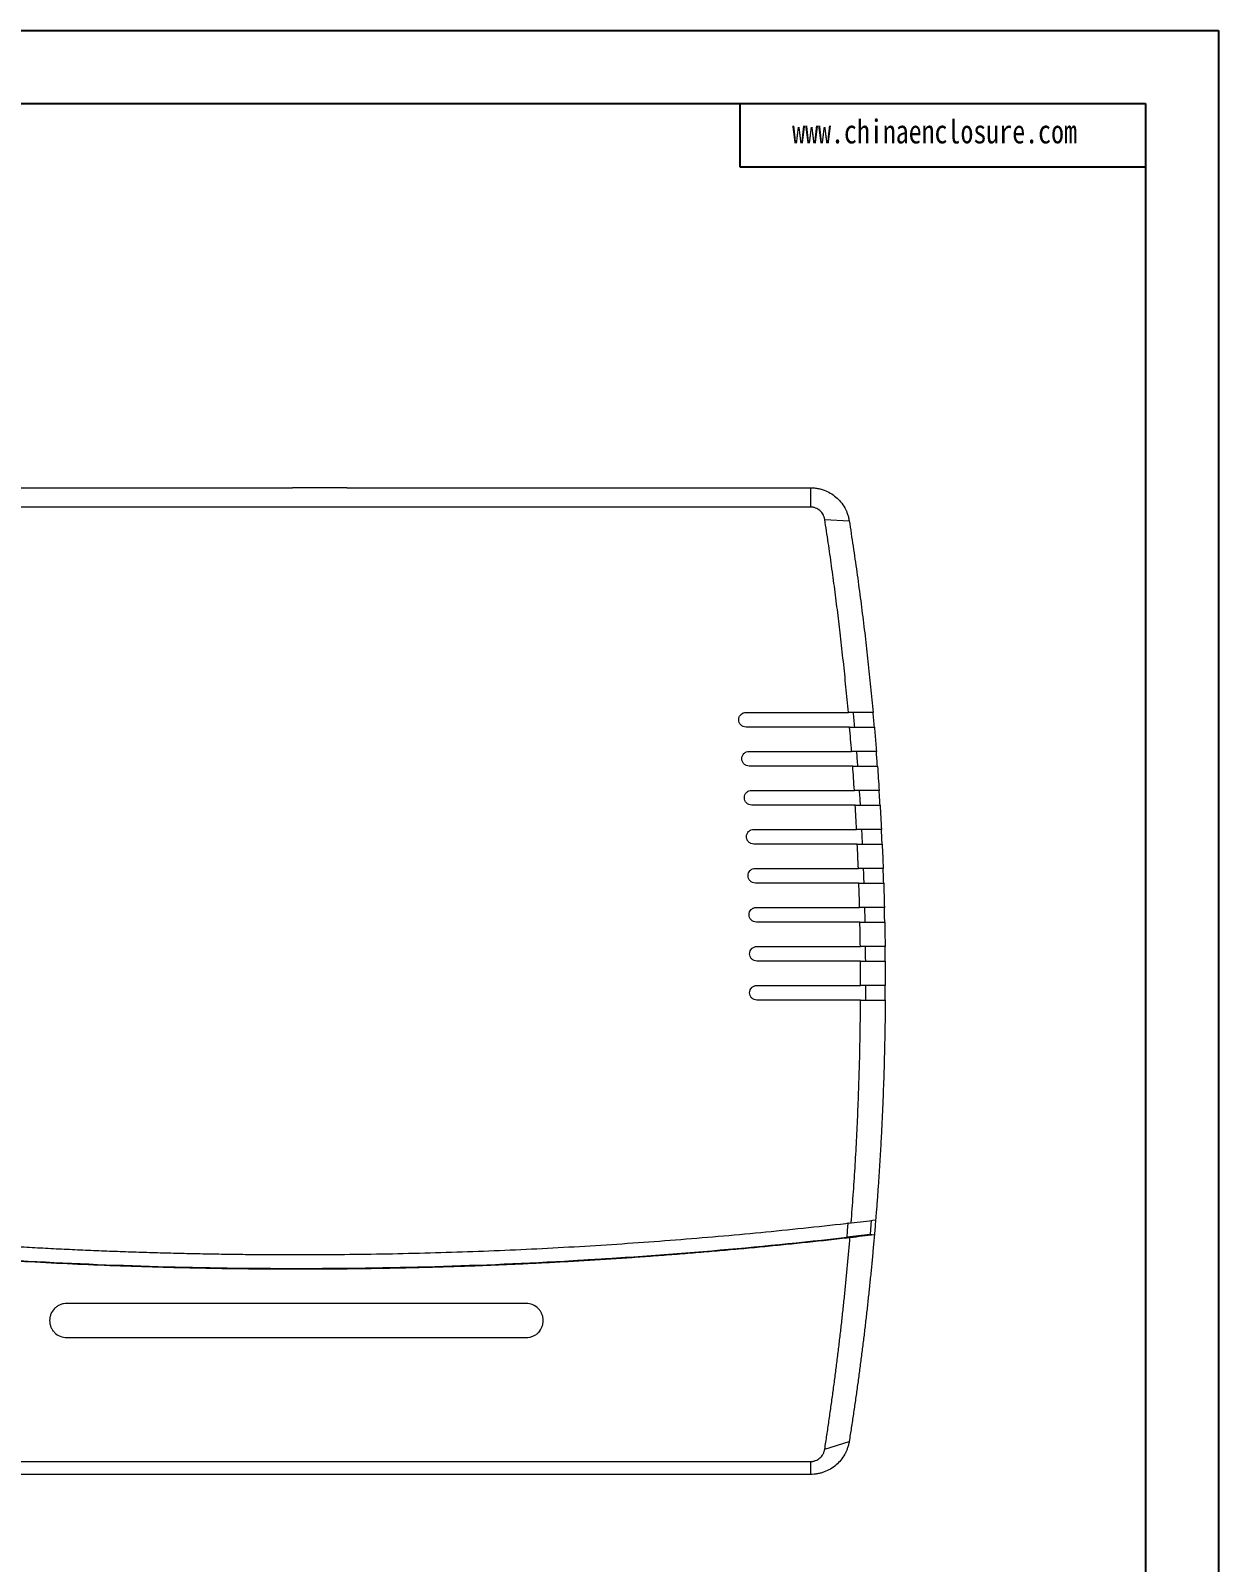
# Model space of a CAD drawing. Header units: inches. Extents: x 2543 to 3458, y 1126 to 1439.
# Drawn here: x 3336.2 to 3457.7, y 1282.5 to 1439.2 of the extents above; entities that cross this region are included whole.
import ezdxf

# ---------------------------------------------------------------- set-up
doc = ezdxf.new("R2010")
doc.units = ezdxf.units.IN
doc.header["$LTSCALE"] = 15
doc.layers.add('文字', color=81, linetype='Continuous')
doc.styles.add('宋体', font='', dxfattribs={"width": 0.8, "height": 3.5})
doc.styles.get('宋体').set_extended_font_data('SimSun')

msp = doc.modelspace()

# ---------------------------------------------------------------- linework, layer by layer
for p, q in [((3014.243, 1439.244), (3457.745, 1439.244)), ((3457.745, 1439.244), (3457.745, 1125.657)), ((3025.719, 1431.778), (3450.279, 1431.778)), ((3408.799, 1431.778), (3408.799, 1425.296)), ((3450.279, 1431.778), (3450.279, 1133.123)), ((3408.799, 1425.296), (3450.279, 1425.296))]:
    msp.add_line(p, q)
at = {"color": 7, "linetype": 'Continuous', "lineweight": 15}
for p, q in [((3310.819, 1392.452), (3363.032, 1392.452)), ((3368.563, 1392.452), (3416.022, 1392.452)), ((3416.022, 1392.452), (3416.022, 1390.471)), ((3416.022, 1390.471), (3310.819, 1390.471)), ((3417.474, 1389.208), (3419.974, 1389.076)), ((3409.421, 1369.452), (3419.891, 1369.452)), ((3422.417, 1369.452), (3419.891, 1369.452)), ((3420.023, 1367.952), (3409.421, 1367.952)), ((3420.023, 1367.952), (3422.55, 1367.952)), ((3409.739, 1365.466), (3420.224, 1365.466)), ((3422.755, 1365.466), (3420.224, 1365.466)), ((3420.336, 1363.966), (3409.739, 1363.966)), ((3420.336, 1363.966), (3422.868, 1363.966)), ((3410.004, 1361.475), (3420.505, 1361.475)), ((3423.039, 1361.475), (3420.506, 1361.475)), ((3420.598, 1359.975), (3410.004, 1359.975)), ((3420.598, 1359.975), (3423.133, 1359.975)), ((3410.216, 1357.481), (3420.735, 1357.481)), ((3423.272, 1357.481), (3420.735, 1357.481)), ((3420.808, 1355.981), (3410.216, 1355.981)), ((3420.808, 1355.981), (3423.345, 1355.981)), ((3410.375, 1353.485), (3420.914, 1353.485)), ((3423.451, 1353.485), (3420.914, 1353.485)), ((3420.967, 1351.985), (3410.375, 1351.985)), ((3420.967, 1351.985), (3423.504, 1351.985)), ((3410.481, 1349.49), (3421.041, 1349.49)), ((3423.577, 1349.49), (3421.041, 1349.49)), ((3421.075, 1347.99), (3410.481, 1347.99)), ((3421.075, 1347.99), (3423.611, 1347.99)), ((3410.535, 1345.496), (3421.116, 1345.496)), ((3423.65, 1345.496), (3421.116, 1345.496)), ((3421.131, 1343.996), (3410.535, 1343.996)), ((3421.131, 1343.996), (3423.664, 1343.996)), ((3410.535, 1341.505), (3421.14, 1341.505)), ((3423.67, 1341.505), (3421.14, 1341.505)), ((3421.136, 1340.005), (3410.535, 1340.005)), ((3421.136, 1340.005), (3423.665, 1340.005)), ((3422.23, 1317.448), (3422.113, 1316.051)), ((3419.752, 1315.731), (3419.755, 1315.774)), ((3419.752, 1315.731), (3420.055, 1315.682)), ((3422.113, 1316.051), (3422.552, 1315.975)), ((3386.921, 1308.952), (3339.921, 1308.952)), ((3339.921, 1305.452), (3386.921, 1305.452)), ((3417.474, 1294.038), (3419.974, 1294.829)), ((3310.819, 1292.775), (3416.022, 1292.775)), ((3416.022, 1292.775), (3416.022, 1291.452)), ((3416.022, 1291.452), (3310.819, 1291.452))]:
    msp.add_line(p, q, dxfattribs=at)
for radius, start, end in [(300.154, 4.96931, 5.25678), (302.154, 4.93633, 5.22189), (300.154, 4.20592, 4.49308), (302.154, 4.17803, 4.46328), (300.154, 3.44237, 3.72926), (302.154, 3.41956, 3.70454), (300.154, 2.67884, 2.96552), (302.154, 2.66109, 2.94587), (300.154, 1.91549, 2.202), (302.154, 1.9028, 2.18742), (300.154, 1.1525, 1.4389), (302.154, 1.14487, 1.42938), (300.154, 0.39004, 0.67638), (302.154, 0.38746, 0.6719), (300.154, 359.62828, 359.91461), (302.154, 359.63074, 359.91518)]:
    msp.add_arc((3121.516, 1341.952), radius, start, end, dxfattribs=at)
for points in [[(3368.563, 1392.452), (3366.719, 1392.452), (3364.875, 1392.452), (3363.032, 1392.452)], [(3419.755, 1315.774), (3419.797, 1316.266), (3419.837, 1316.759), (3419.876, 1317.252)], [(3420.179, 1317.207), (3421.018, 1317.303), (3421.851, 1317.401), (3422.68, 1317.501)], [(3419.755, 1315.774), (3419.855, 1315.743), (3419.955, 1315.713), (3420.055, 1315.682)], [(3422.552, 1315.975), (3421.725, 1315.876), (3420.892, 1315.778), (3420.055, 1315.682)]]:
    msp.add_open_spline(points, degree=3, dxfattribs=at)
for points, knots in [([(3416.022, 1392.452), (3416.089, 1392.452), (3416.223, 1392.45), (3416.424, 1392.434), (3416.624, 1392.409), (3416.824, 1392.373), (3417.022, 1392.327), (3417.218, 1392.271), (3417.565, 1392.153), (3418.056, 1391.921), (3418.627, 1391.515), (3419.128, 1391.007), (3419.452, 1390.534), (3419.659, 1390.128), (3419.787, 1389.819), (3419.9, 1389.465), (3419.948, 1389.21), (3419.974, 1389.076)], [0, 0, 0, 0, 0.035455, 0.0710299, 0.1067249, 0.1425401, 0.1784757, 0.2145319, 0.2507088, 0.3732666, 0.5007742, 0.6204244, 0.7503497, 0.8030655, 0.8622466, 0.9278919, 1, 1, 1, 1]), ([(3417.474, 1389.208), (3417.469, 1389.237), (3417.459, 1389.295), (3417.438, 1389.381), (3417.407, 1389.478), (3417.365, 1389.587), (3417.288, 1389.745), (3417.166, 1389.927), (3416.983, 1390.117), (3416.771, 1390.271), (3416.574, 1390.366), (3416.409, 1390.42), (3416.282, 1390.449), (3416.153, 1390.468), (3416.066, 1390.47), (3416.022, 1390.471)], [0, 0, 0, 0, 0.0422866, 0.0844968, 0.1267721, 0.1895053, 0.2522563, 0.3780288, 0.5027537, 0.6276551, 0.7517483, 0.8138312, 0.876028, 0.9379526, 1, 1, 1, 1]), ([(3419.891, 1369.452), (3419.852, 1369.889), (3419.772, 1370.761), (3419.646, 1372.069), (3419.514, 1373.376), (3419.377, 1374.683), (3419.235, 1375.989), (3419.045, 1377.656), (3418.803, 1379.681), (3418.5, 1382.065), (3418.177, 1384.448), (3417.837, 1386.83), (3417.595, 1388.415), (3417.474, 1389.208)], [0, 0, 0, 0, 0.0658532, 0.1317265, 0.1976212, 0.2635384, 0.3294793, 0.395445, 0.5160239, 0.6367618, 0.7576658, 0.8787429, 1, 1, 1, 1]), ([(3419.974, 1389.076), (3420.042, 1388.64), (3420.178, 1387.767), (3420.376, 1386.457), (3420.568, 1385.147), (3420.755, 1383.836), (3420.935, 1382.525), (3421.11, 1381.214), (3421.279, 1379.903), (3421.442, 1378.591), (3421.651, 1376.848), (3421.897, 1374.673), (3422.172, 1372.064), (3422.335, 1370.323), (3422.417, 1369.452)], [0, 0, 0, 0, 0.0672023, 0.1343432, 0.2014245, 0.2684476, 0.3354142, 0.4023258, 0.469184, 0.5359905, 0.6027468, 0.7352765, 0.86769, 1, 1, 1, 1]), ([(3409.421, 1367.952), (3409.322, 1367.952), (3409.224, 1367.972), (3409.043, 1368.047), (3408.96, 1368.103), (3408.752, 1368.311), (3408.671, 1368.506), (3408.671, 1368.8), (3408.69, 1368.898), (3408.765, 1369.08), (3408.82, 1369.162), (3409.03, 1369.372), (3409.223, 1369.452), (3409.421, 1369.452)], [0, 0, 0, 0, 0.125, 0.125, 0.25, 0.25, 0.5, 0.5, 0.625, 0.625, 0.75, 0.75, 1, 1, 1, 1]), ([(3420.224, 1365.466), (3420.192, 1365.881), (3420.127, 1366.71), (3420.057, 1367.538), (3420.023, 1367.952)], [0, 0, 0, 0, 0.4999402, 1, 1, 1, 1]), ([(3422.55, 1367.952), (3422.574, 1367.677), (3422.621, 1367.125), (3422.689, 1366.298), (3422.733, 1365.745), (3422.754, 1365.468), (3422.755, 1365.466)], [0, 0, 0, 0, 0.332827, 0.6655905, 0.9982938, 1, 1, 1, 1]), ([(3409.739, 1363.966), (3409.641, 1363.966), (3409.542, 1363.986), (3409.361, 1364.061), (3409.278, 1364.116), (3409.138, 1364.256), (3409.083, 1364.339), (3409.008, 1364.52), (3408.989, 1364.619), (3408.989, 1364.912), (3409.07, 1365.108), (3409.277, 1365.316), (3409.361, 1365.371), (3409.542, 1365.447), (3409.64, 1365.466), (3409.739, 1365.466)], [0, 0, 0, 0, 0.125, 0.125, 0.25, 0.25, 0.375, 0.375, 0.5, 0.5, 0.75, 0.75, 0.875, 0.875, 1, 1, 1, 1]), ([(3420.505, 1361.475), (3420.478, 1361.89), (3420.424, 1362.721), (3420.365, 1363.551), (3420.336, 1363.966)], [0, 0, 0, 0, 0.49998239, 1, 1, 1, 1]), ([(3422.868, 1363.966), (3422.898, 1363.551), (3422.958, 1362.721), (3423.012, 1361.89), (3423.039, 1361.475)], [0, 0, 0, 0, 0.5000733, 1, 1, 1, 1]), ([(3410.004, 1359.975), (3409.906, 1359.975), (3409.807, 1359.995), (3409.626, 1360.07), (3409.543, 1360.125), (3409.403, 1360.265), (3409.348, 1360.347), (3409.273, 1360.529), (3409.254, 1360.628), (3409.254, 1360.921), (3409.335, 1361.117), (3409.542, 1361.325), (3409.626, 1361.38), (3409.807, 1361.456), (3409.905, 1361.475), (3410.004, 1361.475)], [0, 0, 0, 0, 0.125, 0.125, 0.25, 0.25, 0.375, 0.375, 0.5, 0.5, 0.75, 0.75, 0.875, 0.875, 1, 1, 1, 1]), ([(3420.735, 1357.481), (3420.714, 1357.897), (3420.67, 1358.728), (3420.622, 1359.559), (3420.598, 1359.975)], [0, 0, 0, 0, 0.4999953, 1, 1, 1, 1]), ([(3423.133, 1359.975), (3423.157, 1359.559), (3423.206, 1358.728), (3423.25, 1357.897), (3423.272, 1357.481)], [0, 0, 0, 0, 0.5000557, 1, 1, 1, 1]), ([(3410.216, 1355.981), (3410.118, 1355.981), (3410.02, 1356), (3409.838, 1356.076), (3409.755, 1356.131), (3409.615, 1356.271), (3409.56, 1356.353), (3409.485, 1356.535), (3409.466, 1356.633), (3409.466, 1356.927), (3409.547, 1357.123), (3409.754, 1357.33), (3409.838, 1357.386), (3410.019, 1357.461), (3410.117, 1357.481), (3410.216, 1357.481)], [0, 0, 0, 0, 0.125, 0.125, 0.25, 0.25, 0.375, 0.375, 0.5, 0.5, 0.75, 0.75, 0.875, 0.875, 1, 1, 1, 1]), ([(3420.914, 1353.485), (3420.897, 1353.901), (3420.865, 1354.733), (3420.827, 1355.565), (3420.808, 1355.981)], [0, 0, 0, 0, 0.5000083, 1, 1, 1, 1]), ([(3423.345, 1355.981), (3423.364, 1355.565), (3423.402, 1354.733), (3423.434, 1353.901), (3423.451, 1353.485)], [0, 0, 0, 0, 0.500038, 1, 1, 1, 1]), ([(3410.375, 1351.985), (3410.277, 1351.985), (3410.179, 1352.005), (3409.997, 1352.08), (3409.914, 1352.135), (3409.774, 1352.275), (3409.719, 1352.358), (3409.644, 1352.539), (3409.625, 1352.638), (3409.625, 1352.931), (3409.706, 1353.127), (3409.914, 1353.335), (3409.997, 1353.39), (3410.178, 1353.466), (3410.276, 1353.485), (3410.375, 1353.485)], [0, 0, 0, 0, 0.125, 0.125, 0.25, 0.25, 0.375, 0.375, 0.5, 0.5, 0.75, 0.75, 0.875, 0.875, 1, 1, 1, 1]), ([(3421.041, 1349.49), (3421.03, 1349.906), (3421.008, 1350.737), (3420.981, 1351.569), (3420.967, 1351.985)], [0, 0, 0, 0, 0.5000212, 1, 1, 1, 1]), ([(3423.504, 1351.985), (3423.518, 1351.569), (3423.544, 1350.737), (3423.566, 1349.906), (3423.577, 1349.49)], [0, 0, 0, 0, 0.5000203, 1, 1, 1, 1]), ([(3410.481, 1347.99), (3410.383, 1347.99), (3410.285, 1348.009), (3410.103, 1348.084), (3410.021, 1348.139), (3409.881, 1348.28), (3409.826, 1348.362), (3409.751, 1348.544), (3409.731, 1348.642), (3409.731, 1348.936), (3409.812, 1349.131), (3410.02, 1349.339), (3410.103, 1349.395), (3410.285, 1349.47), (3410.382, 1349.49), (3410.481, 1349.49)], [0, 0, 0, 0, 0.125, 0.125, 0.25, 0.25, 0.375, 0.375, 0.5, 0.5, 0.75, 0.75, 0.875, 0.875, 1, 1, 1, 1]), ([(3421.116, 1345.496), (3421.11, 1345.911), (3421.099, 1346.743), (3421.083, 1347.574), (3421.075, 1347.99)], [0, 0, 0, 0, 0.5000341, 1, 1, 1, 1]), ([(3423.611, 1347.99), (3423.618, 1347.574), (3423.634, 1346.743), (3423.645, 1345.911), (3423.65, 1345.496)], [0, 0, 0, 0, 0.5000024, 1, 1, 1, 1]), ([(3410.535, 1343.996), (3410.437, 1343.996), (3410.338, 1344.015), (3410.157, 1344.091), (3410.074, 1344.146), (3409.934, 1344.286), (3409.879, 1344.368), (3409.804, 1344.55), (3409.785, 1344.648), (3409.785, 1344.942), (3409.866, 1345.137), (3410.073, 1345.345), (3410.157, 1345.401), (3410.338, 1345.476), (3410.436, 1345.496), (3410.535, 1345.496)], [0, 0, 0, 0, 0.125, 0.125, 0.25, 0.25, 0.375, 0.375, 0.5, 0.5, 0.75, 0.75, 0.875, 0.875, 1, 1, 1, 1]), ([(3421.14, 1341.505), (3421.14, 1341.92), (3421.139, 1342.75), (3421.134, 1343.581), (3421.131, 1343.996)], [0, 0, 0, 0, 0.5000469, 1, 1, 1, 1]), ([(3423.664, 1343.996), (3423.666, 1343.655), (3423.67, 1342.974), (3423.671, 1342.249), (3423.671, 1341.759), (3423.671, 1341.61), (3423.67, 1341.505)], [0, 0, 0, 0, 0.41016708, 0.82035352, 0.87332912, 1, 1, 1, 1]), ([(3410.535, 1340.005), (3410.437, 1340.005), (3410.339, 1340.025), (3410.157, 1340.1), (3410.074, 1340.155), (3409.935, 1340.295), (3409.88, 1340.378), (3409.805, 1340.56), (3409.785, 1340.658), (3409.785, 1340.951), (3409.866, 1341.147), (3410.074, 1341.354), (3410.157, 1341.41), (3410.339, 1341.486), (3410.436, 1341.505), (3410.535, 1341.505)], [0, 0, 0, 0, 0.125, 0.125, 0.25, 0.25, 0.375, 0.375, 0.5, 0.5, 0.75, 0.75, 0.875, 0.875, 1, 1, 1, 1]), ([(3420.179, 1317.206), (3420.189, 1317.328), (3420.272, 1318.382), (3420.417, 1320.37), (3420.596, 1323.173), (3420.75, 1325.977), (3420.879, 1328.781), (3420.982, 1331.587), (3421.06, 1334.393), (3421.114, 1337.198), (3421.129, 1339.07), (3421.136, 1340.005)], [0, 0, 0, 0, 0.0161607, 0.1397761, 0.2631905, 0.3864136, 0.509455, 0.6323245, 0.755032, 0.8775872, 1, 1, 1, 1]), ([(3423.665, 1340.005), (3423.661, 1339.518), (3423.653, 1338.542), (3423.633, 1337.08), (3423.606, 1335.619), (3423.571, 1334.158), (3423.53, 1332.697), (3423.482, 1331.237), (3423.427, 1329.778), (3423.364, 1328.32), (3423.295, 1326.862), (3423.219, 1325.405), (3423.135, 1323.949), (3423.045, 1322.494), (3422.947, 1321.04), (3422.843, 1319.587), (3422.753, 1318.407), (3422.697, 1317.712), (3422.68, 1317.501)], [0, 0, 0, 0, 0.0646433, 0.1292968, 0.1939624, 0.2586421, 0.3233379, 0.3880518, 0.4527857, 0.5175417, 0.5823216, 0.6471275, 0.7119614, 0.7768252, 0.8417208, 0.9066502, 0.9716154, 1, 1, 1, 1]), ([(3306.662, 1317.207), (3307.388, 1317.124), (3308.84, 1316.959), (3311.019, 1316.723), (3313.198, 1316.497), (3315.377, 1316.28), (3317.557, 1316.073), (3319.737, 1315.876), (3321.918, 1315.688), (3324.099, 1315.51), (3326.28, 1315.341), (3328.462, 1315.182), (3330.644, 1315.033), (3332.826, 1314.894), (3335.009, 1314.764), (3337.193, 1314.643), (3339.376, 1314.533), (3341.56, 1314.432), (3343.744, 1314.34), (3345.929, 1314.259), (3348.114, 1314.187), (3350.3, 1314.124), (3352.486, 1314.071), (3354.672, 1314.028), (3356.859, 1313.994), (3359.046, 1313.97), (3361.233, 1313.956), (3364.15, 1313.949), (3367.796, 1313.965), (3372.169, 1314.023), (3376.542, 1314.119), (3380.913, 1314.254), (3385.282, 1314.427), (3389.65, 1314.639), (3394.016, 1314.889), (3398.38, 1315.178), (3402.744, 1315.505), (3407.105, 1315.871), (3411.465, 1316.276), (3415.824, 1316.717), (3418.727, 1317.043), (3420.179, 1317.207)], [0, 0, 0, 0, 0.0192705, 0.0385348, 0.0577932, 0.0770462, 0.096294, 0.1155372, 0.134776, 0.1540108, 0.1732421, 0.1924703, 0.2116956, 0.2309185, 0.2501394, 0.2693586, 0.2885766, 0.3077937, 0.3270102, 0.3462267, 0.3654435, 0.3846609, 0.4038793, 0.4230992, 0.4423209, 0.4615448, 0.4807712, 0.5000006, 0.5384564, 0.5769018, 0.61534, 0.6537741, 0.6922071, 0.730642, 0.769082, 0.8075302, 0.8459895, 0.8844631, 0.922954, 0.9614653, 1, 1, 1, 1]), ([(3422.68, 1317.501), (3422.659, 1317.246), (3422.617, 1316.737), (3422.574, 1316.229), (3422.552, 1315.975)], [0, 0, 0, 0, 0.4999244, 1, 1, 1, 1]), ([(3420.055, 1315.682), (3419.331, 1315.601), (3417.882, 1315.437), (3415.708, 1315.203), (3413.534, 1314.978), (3411.359, 1314.763), (3409.184, 1314.557), (3407.008, 1314.361), (3404.832, 1314.175), (3402.656, 1313.998), (3400.48, 1313.831), (3398.303, 1313.673), (3396.125, 1313.525), (3393.948, 1313.387), (3391.769, 1313.258), (3389.591, 1313.138), (3387.412, 1313.029), (3385.233, 1312.928), (3383.053, 1312.838), (3380.873, 1312.756), (3378.693, 1312.685), (3376.512, 1312.623), (3374.331, 1312.57), (3372.15, 1312.527), (3369.968, 1312.494), (3367.786, 1312.47), (3365.604, 1312.456), (3362.693, 1312.449), (3359.056, 1312.465), (3354.692, 1312.522), (3350.329, 1312.618), (3345.968, 1312.752), (3341.608, 1312.923), (3337.25, 1313.134), (3332.894, 1313.382), (3328.538, 1313.669), (3324.185, 1313.993), (3319.832, 1314.356), (3315.482, 1314.759), (3311.132, 1315.196), (3308.235, 1315.52), (3306.786, 1315.682)], [0, 0, 0, 0, 0.019271, 0.0385358, 0.0577946, 0.077048, 0.0962963, 0.1155398, 0.134779, 0.1540142, 0.1732458, 0.1924742, 0.2116997, 0.2309228, 0.2501438, 0.2693631, 0.2885811, 0.3077981, 0.3270146, 0.3462309, 0.3654474, 0.3846645, 0.4038825, 0.4231019, 0.4423231, 0.4615463, 0.480772, 0.5000006, 0.5384548, 0.5768991, 0.6153365, 0.65377, 0.6922027, 0.7306376, 0.7690778, 0.8075263, 0.8459862, 0.8844605, 0.9229522, 0.9614643, 1, 1, 1, 1]), ([(3307.09, 1315.731), (3311.701, 1315.208), (3316.316, 1314.748), (3323.294, 1314.152), (3325.655, 1313.967), (3329.198, 1313.715), (3330.38, 1313.636), (3332.152, 1313.522), (3332.743, 1313.485), (3333.629, 1313.432), (3333.925, 1313.414), (3334.515, 1313.38), (3334.81, 1313.363), (3344.538, 1312.81), (3353.977, 1312.542), (3372.865, 1312.542), (3382.304, 1312.81), (3392.032, 1313.363), (3392.327, 1313.38), (3392.916, 1313.414), (3393.212, 1313.432), (3394.099, 1313.485), (3394.69, 1313.522), (3396.462, 1313.636), (3397.643, 1313.715), (3401.186, 1313.967), (3403.547, 1314.152), (3410.526, 1314.748), (3415.141, 1315.208), (3419.752, 1315.731)], [0.01786368, 0.01786368, 0.01786368, 0.01786368, 0.1364393, 0.1364393, 0.1970283, 0.1970283, 0.22732281, 0.22732281, 0.24247006, 0.24247006, 0.25004368, 0.25004368, 0.25761731, 0.25761731, 0.49997333, 0.49997333, 0.74232936, 0.74232936, 0.74990298, 0.74990298, 0.75747661, 0.75747661, 0.77262386, 0.77262386, 0.80291836, 0.80291836, 0.86350737, 0.86350737, 0.982083, 0.982083, 0.982083, 0.982083]), ([(3417.474, 1294.038), (3417.548, 1294.517), (3417.695, 1295.476), (3417.907, 1296.916), (3418.114, 1298.356), (3418.313, 1299.798), (3418.505, 1301.24), (3418.691, 1302.682), (3418.87, 1304.125), (3419.042, 1305.568), (3419.207, 1307.012), (3419.366, 1308.457), (3419.518, 1309.901), (3419.662, 1311.346), (3419.801, 1312.791), (3419.932, 1314.236), (3420.014, 1315.201), (3420.055, 1315.682)], [0, 0, 0, 0, 0.0673374, 0.1345734, 0.2017092, 0.2687461, 0.3356855, 0.4025285, 0.4692766, 0.535931, 0.602493, 0.668964, 0.7353453, 0.8016382, 0.867844, 0.9339642, 1, 1, 1, 1]), ([(3419.755, 1315.774), (3420.149, 1315.819), (3420.935, 1315.91), (3421.721, 1316.004), (3422.113, 1316.051)], [0, 0, 0, 0, 0.5013929, 1, 1, 1, 1]), ([(3422.552, 1315.975), (3422.511, 1315.502), (3422.428, 1314.556), (3422.295, 1313.139), (3422.156, 1311.723), (3422.01, 1310.308), (3421.858, 1308.894), (3421.699, 1307.482), (3421.534, 1306.07), (3421.362, 1304.66), (3421.183, 1303.252), (3420.998, 1301.844), (3420.806, 1300.438), (3420.608, 1299.033), (3420.403, 1297.63), (3420.193, 1296.228), (3420.047, 1295.295), (3419.974, 1294.829)], [0, 0, 0, 0, 0.06632809, 0.1326964, 0.19910681, 0.26556121, 0.3320615, 0.39860956, 0.46520725, 0.53185647, 0.59855907, 0.66531693, 0.73213191, 0.79900585, 0.86594062, 0.93293805, 1, 1, 1, 1]), ([(3339.921, 1308.952), (3339.804, 1308.952), (3339.689, 1308.941), (3339.463, 1308.896), (3339.351, 1308.861), (3339.138, 1308.772), (3339.037, 1308.718), (3338.847, 1308.589), (3338.757, 1308.514), (3338.516, 1308.271), (3338.387, 1308.076), (3338.259, 1307.761), (3338.225, 1307.651), (3338.182, 1307.428), (3338.171, 1307.315), (3338.171, 1307.089), (3338.182, 1306.974), (3338.226, 1306.752), (3338.258, 1306.644), (3338.345, 1306.434), (3338.399, 1306.332), (3338.524, 1306.142), (3338.595, 1306.054), (3338.839, 1305.808), (3339.031, 1305.678), (3339.458, 1305.499), (3339.687, 1305.452), (3339.921, 1305.452)], [0, 0, 0, 0, 0.0625, 0.0625, 0.125, 0.125, 0.1875, 0.1875, 0.25, 0.25, 0.375, 0.375, 0.4375, 0.4375, 0.5, 0.5, 0.5625, 0.5625, 0.625, 0.625, 0.6875, 0.6875, 0.75, 0.75, 0.875, 0.875, 1, 1, 1, 1]), ([(3386.921, 1305.452), (3387.038, 1305.452), (3387.152, 1305.464), (3387.378, 1305.509), (3387.49, 1305.544), (3387.703, 1305.633), (3387.804, 1305.687), (3387.995, 1305.816), (3388.084, 1305.89), (3388.325, 1306.133), (3388.454, 1306.328), (3388.583, 1306.642), (3388.616, 1306.752), (3388.66, 1306.976), (3388.671, 1307.088), (3388.671, 1307.314), (3388.66, 1307.429), (3388.616, 1307.651), (3388.584, 1307.759), (3388.498, 1307.97), (3388.444, 1308.072), (3388.318, 1308.262), (3388.247, 1308.35), (3388.003, 1308.597), (3387.811, 1308.727), (3387.384, 1308.906), (3387.154, 1308.952), (3386.921, 1308.952)], [0, 0, 0, 0, 0.0625, 0.0625, 0.125, 0.125, 0.1875, 0.1875, 0.25, 0.25, 0.375, 0.375, 0.4375, 0.4375, 0.5, 0.5, 0.5625, 0.5625, 0.625, 0.625, 0.6875, 0.6875, 0.75, 0.75, 0.875, 0.875, 1, 1, 1, 1]), ([(3419.974, 1294.829), (3419.962, 1294.762), (3419.939, 1294.632), (3419.894, 1294.442), (3419.843, 1294.263), (3419.786, 1294.094), (3419.725, 1293.935), (3419.66, 1293.786), (3419.593, 1293.647), (3419.433, 1293.344), (3419.141, 1292.914), (3418.643, 1292.404), (3418.073, 1291.994), (3417.534, 1291.736), (3417.084, 1291.59), (3416.733, 1291.511), (3416.378, 1291.462), (3416.141, 1291.456), (3416.022, 1291.452)], [0, 0, 0, 0, 0.0359267, 0.0704157, 0.103467, 0.1350806, 0.1652566, 0.193995, 0.2212957, 0.2471589, 0.3763299, 0.4958084, 0.6237346, 0.7468461, 0.8107164, 0.8741958, 0.9372888, 1, 1, 1, 1]), ([(3416.022, 1292.775), (3416.052, 1292.775), (3416.11, 1292.776), (3416.198, 1292.785), (3416.3, 1292.8), (3416.414, 1292.827), (3416.581, 1292.882), (3416.778, 1292.979), (3416.99, 1293.135), (3417.171, 1293.325), (3417.291, 1293.507), (3417.367, 1293.663), (3417.414, 1293.785), (3417.451, 1293.91), (3417.466, 1293.995), (3417.474, 1294.038)], [0, 0, 0, 0, 0.0414287, 0.0828592, 0.1244567, 0.1862669, 0.2484263, 0.3728792, 0.4974231, 0.6225516, 0.7479301, 0.8107707, 0.8738743, 0.9368354, 1, 1, 1, 1])]:
    msp.add_open_spline(points, degree=3, knots=knots, dxfattribs=at)

# ---------------------------------------------------------------- texts
at = {"layer": '文字', "color": 0, "insert": (3414.143, 1430.136), "char_height": 2.43348, "width": 42.75393, "attachment_point": 1, "style": '宋体'}
msp.add_mtext('www.chinaenclosure.com', dxfattribs=at)

doc.saveas('drawing.dxf')
